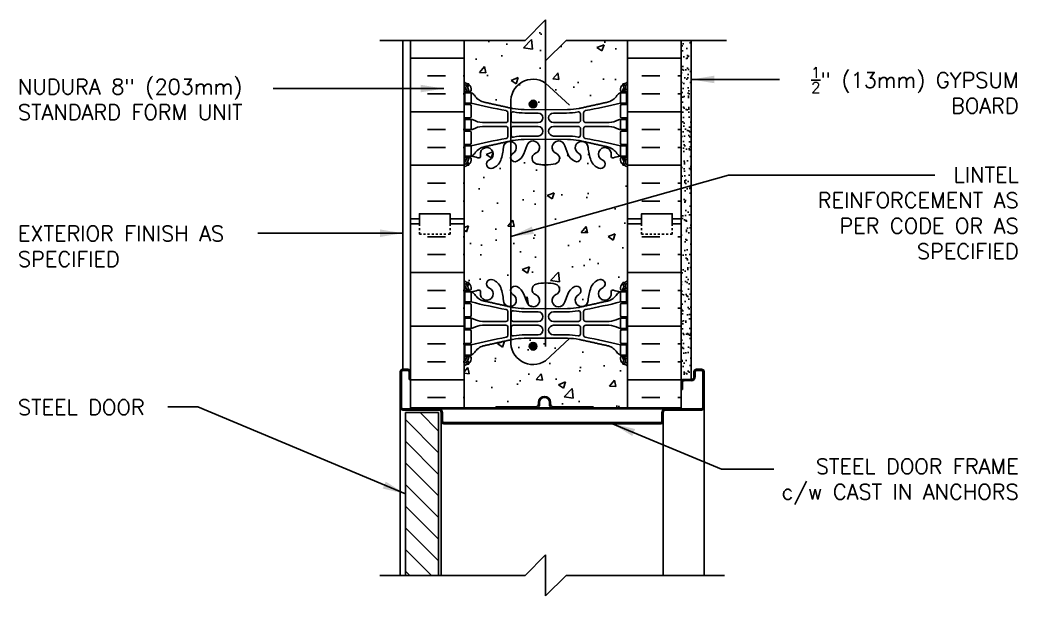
# Model space of a CAD drawing. Header units: inches. Extents: x 188.2 to 237.2, y 112.5 to 198.7.
# Drawn here: x 188.3 to 237.17, y 169.55 to 198.75 of the extents above; entities that cross this region are included whole.
import ezdxf

# ---------------------------------------------------------------- set-up
doc = ezdxf.new("R2010")
doc.units = ezdxf.units.IN
doc.header["$LTSCALE"] = 0.5
doc.header["$MEASUREMENT"] = 0
doc.linetypes.add('DASHED2', pattern=[0.375, 0.25, -0.125])
for name, color, linetype in [('HATCH', 12, 'Continuous'), ('line25', 2, 'Continuous'), ('LINE50', 5, 'Continuous'), ('LINE65', 3, 'Continuous'), ('LINE9', 9, 'Continuous'), ('TEXT', 4, 'Continuous'), ('Web_Edge', 9, 'Continuous')]:
    doc.layers.add(name, color=color, linetype=linetype)
doc.styles.add('DIM', font='romans.shx', dxfattribs={"width": 0.7})
doc.styles.add('ROMANS', font='romans.shx', dxfattribs={"height": 0.75})
doc.dimstyles.new('ext_12', dxfattribs={"dimscale": 12, "dimtxt": 0.09375, "dimasz": 0.09375, "dimexe": 0.09375, "dimexo": 0.0625, "dimgap": 0.0625, "dimtad": 1, "dimdec": 1, "dimzin": 3, "dimdsep": 46, "dimlunit": 4, "dimtxsty": 'DIM', "dimcen": 0.09, "dimdle": 0.09375, "dimclrt": 4, "dimadec": 0, "dimazin": 0, "dimtfac": 1, "dimtdec": 1, "dimtmove": 2, "dimatfit": 3, "dimfxl": 1, "dimfrac": 2, "dimtolj": 1, "dimtzin": 0, "dimarcsym": 0})

msp = doc.modelspace()

# ---------------------------------------------------------------- hatches: boundary and pattern name
at = {"layer": 'HATCH'}
h = msp.add_hatch(dxfattribs=at)
h.set_pattern_fill('AR-CONC', color=256, scale=0.5)
h.set_pattern_definition([(50, (0, 0), (3.5863, -0.31376), [0.375, -4.125]), (355, (0, 0), (-0.693757, 3.76096), [0.3, -3.3]), (100.4514, (0.299, -0.026), (2.892544, 3.4472), [0.3187, -3.50571]), (46.1842, (0, 1), (5.336207, -0.827596), [0.5625, -6.1875]), (96.6356, (0.4447, 0.931), (4.67331, 4.87059), [0.47805, -5.25857]), (351.1842, (0, 1), (4.67331, 4.87059), [0.45, -4.95]), (21, (0.5, 0.75), (2.984535, -2.013094), [0.375, -4.125]), (326, (0.5, 0.75), (1.216577, 3.62575), [0.3, -3.3]), (71.4514, (0.7487, 0.5822), (4.20111, 1.612656), [0.3187, -3.50571]), (37.5, (0, 0), (0.0607993, 1.664469), [0, -3.26, 0, -3.35, 0, -3.3125]), (7.5, (0, 0), (1.315348, 1.972059), [0, -1.91, 0, -3.185, 0, -1.2625]), (327.5, (-1.115, 0), (2.669112, -0.1127744), [0, -1.25, 0, -3.9, 0, -5.175]), (317.5, (-1.615, 0), (2.91593, 0.500525), [0, -1.625, 0, -2.59, 0, -3.675])])
edge = h.paths.add_edge_path()
edge.add_line((218.045, 197.746), (215.034, 197.746))
edge.add_line((215.034, 197.746), (214.034, 196.746))
edge.add_line((214.034, 196.746), (214.034, 198.746))
edge.add_line((214.034, 198.746), (213.034, 197.746))
edge.add_line((213.034, 197.746), (210.045, 197.746))
edge.add_line((210.045, 197.746), (210.045, 195.722))
edge.add_arc((210.391, 196.083), 0.5, 226.2109, 246.4218)
edge.add_line((210.191, 195.624), (210.281, 195.624))
edge.add_line((210.281, 195.624), (210.281, 195.583))
edge.add_arc((210.141, 195.375), 0.25, 0, 55.9442, ccw=False)
edge.add_line((210.391, 195.375), (210.391, 195.308))
edge.add_arc((210.329, 195.308), 0.0625, -90, 0, ccw=False)
edge.add_line((210.329, 195.245), (210.281, 195.245))
edge.add_line((210.281, 195.245), (210.281, 195.175))
edge.add_line((210.281, 195.175), (210.386, 195.175))
edge.add_arc((210.264, 194.833), 0.364, 32.0424, 70.3387, ccw=False)
edge.add_arc((211.187, 195.444), 0.743, 214.228, 253.8107)
edge.add_spline(control_points=[(210.979, 194.73), (212.417, 194.41)], knot_values=[0, 0, 1, 1], degree=1, periodic=0)
edge.add_arc((212.973, 197.341), 2.984, 259.2546, 270.0995)
edge.add_line((212.978, 194.357), (214.045, 194.341))
edge.add_line((214.045, 194.341), (215.112, 194.357))
edge.add_arc((215.117, 197.341), 2.984, 269.9005, 280.7454)
edge.add_spline(control_points=[(215.673, 194.41), (217.111, 194.73)], knot_values=[0, 0, 1, 1], degree=1, periodic=0)
edge.add_arc((216.903, 195.444), 0.743, 286.1893, 325.772)
edge.add_arc((217.826, 194.833), 0.364, 109.6613, 147.9576, ccw=False)
edge.add_line((217.704, 195.175), (217.809, 195.175))
edge.add_line((217.809, 195.175), (217.809, 195.245))
edge.add_line((217.809, 195.245), (217.762, 195.245))
edge.add_arc((217.762, 195.308), 0.0625, 180, 270, ccw=False)
edge.add_line((217.699, 195.308), (217.699, 195.375))
edge.add_arc((217.949, 195.375), 0.25, 124.0558, 180, ccw=False)
edge.add_line((217.809, 195.583), (217.809, 195.624))
edge.add_line((217.809, 195.624), (217.899, 195.624))
edge.add_arc((217.699, 196.083), 0.5, 293.5782, 313.7891)
edge.add_line((218.045, 195.722), (218.045, 197.746))
h.paths.add_polyline_path([(218.045, 191.529, 0.088416), (217.899, 191.627), (217.809, 191.627), (217.809, 191.668, -0.249069), (217.699, 191.875), (217.699, 191.943, -0.414214), (217.762, 192.005), (217.809, 192.005), (217.809, 192.075), (217.704, 192.075, 0.085348), (217.375, 192, -0.669601), (217.242, 192.12, 2.087231), (216.808, 191.895, -1), (216.645, 191.487, -0.21345), (216.253, 191.876, -0.068226), (216.117, 192.504, 1.753171), (215.666, 192.207, -0.940793), (215.462, 191.824, -0.173075), (215.116, 192.191), (214.974, 192.578, 1.612474), (214.542, 192.218, -0.734872), (214.519, 191.707, -0.068475), (214.045, 191.645, -0.068475), (213.571, 191.707, -0.734872), (213.548, 192.218, 1.612474), (213.116, 192.578), (212.974, 192.191, -0.173075), (212.628, 191.824, -0.940793), (212.424, 192.207, 1.753171), (211.973, 192.504, -0.068226), (211.838, 191.876, -0.21345), (211.445, 191.487, -1), (211.282, 191.895, 2.087231), (210.848, 192.12, -0.669601), (210.716, 192, 0.085348), (210.386, 192.075), (210.281, 192.075), (210.281, 192.005), (210.329, 192.005, -0.414214), (210.391, 191.943), (210.391, 191.875, -0.249069), (210.281, 191.668), (210.281, 191.627), (210.191, 191.627, 0.088416), (210.045, 191.529), (210.045, 188.756), (210.045, 185.983, 0.088416), (210.191, 185.885), (210.281, 185.885), (210.281, 185.844, -0.249069), (210.391, 185.637), (210.391, 185.569, -0.414214), (210.329, 185.507), (210.281, 185.507), (210.281, 185.437), (210.386, 185.437, 0.085348), (210.716, 185.512, -0.669601), (210.848, 185.392, 2.087231), (211.282, 185.617, -1), (211.445, 186.025, -0.21345), (211.838, 185.636, -0.068226), (211.973, 185.008, 1.753171), (212.424, 185.305, -0.940793), (212.628, 185.688, -0.173075), (212.974, 185.321), (213.116, 184.934, 1.612474), (213.548, 185.294, -0.734872), (213.571, 185.805, -0.068475), (214.045, 185.867, -0.068475), (214.519, 185.805, -0.734872), (214.542, 185.294, 1.612474), (214.974, 184.934), (215.116, 185.321, -0.173075), (215.462, 185.688, -0.940793), (215.666, 185.305, 1.753171), (216.117, 185.008, -0.068226), (216.253, 185.636, -0.21345), (216.645, 186.025, -1), (216.808, 185.617, 2.087231), (217.242, 185.392, -0.669601), (217.375, 185.512, 0.085348), (217.704, 185.437), (217.809, 185.437), (217.809, 185.507), (217.762, 185.507, -0.414214), (217.699, 185.569), (217.699, 185.637, -0.249069), (217.809, 185.844), (217.809, 185.885), (217.899, 185.885, 0.088416), (218.045, 185.983), (218.045, 188.756)])
edge = h.paths.add_edge_path()
edge.add_line((217.699, 182.137), (217.699, 182.204))
edge.add_arc((217.762, 182.204), 0.0625, 90, 180, ccw=False)
edge.add_line((217.762, 182.267), (217.809, 182.267))
edge.add_line((217.809, 182.267), (217.809, 182.337))
edge.add_line((217.809, 182.337), (217.704, 182.337))
edge.add_arc((217.826, 182.679), 0.364, 214.9775, 250.3387, ccw=False)
edge.add_arc((216.903, 182.068), 0.743, 32.7919, 73.8107)
edge.add_spline(control_points=[(217.111, 182.782), (215.673, 183.102)], knot_values=[0, 0, 1, 1], degree=1, periodic=0)
edge.add_arc((215.117, 180.171), 2.984, 79.2546, 90.0995)
edge.add_line((215.112, 183.155), (214.045, 183.17))
edge.add_line((214.045, 183.17), (212.978, 183.155))
edge.add_arc((212.973, 180.171), 2.984, 89.9005, 100.7454)
edge.add_spline(control_points=[(212.417, 183.102), (210.979, 182.782)], knot_values=[0, 0, 1, 1], degree=1, periodic=0)
edge.add_arc((211.187, 182.068), 0.743, 106.1893, 147.2081)
edge.add_arc((210.264, 182.679), 0.364, 289.6613, 325.0225, ccw=False)
edge.add_line((210.386, 182.337), (210.281, 182.337))
edge.add_line((210.281, 182.337), (210.281, 182.267))
edge.add_line((210.281, 182.267), (210.329, 182.267))
edge.add_arc((210.329, 182.204), 0.0625, 0, 90, ccw=False)
edge.add_line((210.391, 182.204), (210.391, 182.137))
edge.add_arc((210.141, 182.137), 0.25, 304.0558, 360, ccw=False)
edge.add_line((210.281, 181.929), (210.281, 181.888))
edge.add_line((210.281, 181.888), (210.191, 181.888))
edge.add_arc((210.391, 181.429), 0.5, 113.5782, 133.7891)
edge.add_line((210.045, 181.79), (210.045, 179.756))
edge.add_line((210.045, 179.756), (211.607, 179.756))
edge.add_line((211.607, 179.756), (211.607, 179.806))
edge.add_line((211.607, 179.806), (213.557, 179.806))
edge.add_arc((213.557, 179.931), 0.125, 270, 360)
edge.add_line((213.682, 179.931), (213.682, 180.006))
edge.add_arc((213.982, 180.006), 0.3, 0, 180, ccw=False)
edge.add_line((214.282, 180.006), (214.282, 179.931))
edge.add_arc((214.407, 179.931), 0.125, 180, 270)
edge.add_line((214.407, 179.806), (216.357, 179.806))
edge.add_line((216.357, 179.806), (216.357, 179.756))
edge.add_line((216.357, 179.756), (218.045, 179.756))
edge.add_line((218.045, 179.756), (218.045, 181.79))
edge.add_arc((217.699, 181.429), 0.5, 46.2109, 66.4218)
edge.add_line((217.899, 181.888), (217.809, 181.888))
edge.add_line((217.809, 181.888), (217.809, 181.929))
edge.add_arc((217.949, 182.137), 0.25, 180, 235.9442, ccw=False)
h.paths.add_polyline_path([(217.811, 159.168), (217.911, 159.168), (217.911, 159.198, -0.414214), (217.961, 159.248), (218.087, 159.248), (218.136, 159.398, -0.6), (218.236, 159.398), (218.321, 159.137), (218.321, 159.897), (210.321, 159.897), (210.321, 159.137), (210.406, 159.398, -0.6), (210.506, 159.398), (210.555, 159.248), (210.681, 159.248, -0.414214), (210.731, 159.198), (210.731, 159.168), (210.831, 159.168), (210.831, 157.566, -0.380397), (211.124, 157.271, 2.087231), (211.558, 157.496, -1), (211.721, 157.905, -0.21345), (212.114, 157.515, -0.068226), (212.249, 156.888, 1.753171), (212.7, 157.184, -0.940793), (212.904, 157.567, -0.173075), (213.25, 157.201), (213.392, 156.814, 1.612474), (213.824, 157.174, -0.734872), (213.847, 157.685, -0.068475), (214.321, 157.747, -0.068475), (214.795, 157.685, -0.734872), (214.818, 157.174, 1.612474), (215.25, 156.814), (215.392, 157.201, -0.173075), (215.738, 157.567, -0.940793), (215.942, 157.184, 1.753171), (216.393, 156.888, -0.068226), (216.528, 157.515, -0.21345), (216.921, 157.905, -1), (217.084, 157.496, 2.087231), (217.518, 157.271, -0.380392), (217.811, 157.566)])
h.paths.add_polyline_path([(210.321, 159.168), (210.321, 159.897), (209.633, 159.897), (209.633, 159.397), (208.321, 159.397), (208.321, 157.825), (209.821, 149.897), (210.321, 149.897)])
h.paths.add_polyline_path([(207.196, 159.897), (204.196, 159.897), (203.008, 159.897), (198.274, 159.741), (198.274, 158.137), (197.274, 157.137), (199.274, 157.137), (198.274, 156.137), (198.274, 153.738), (207.196, 154.031)])
h.paths.add_polyline_path([(220.321, 157.825), (220.321, 159.397), (219.008, 159.397), (219.008, 159.897), (218.946, 159.897), (218.321, 159.897), (218.321, 159.137), (218.321, 149.897), (218.821, 149.897)])
h.paths.add_polyline_path([(230.368, 158.897), (230.368, 159.897), (220.946, 159.897), (220.946, 155.896), (230.368, 155.897), (230.368, 156.897), (231.368, 157.897), (229.368, 157.897)])
h.paths.add_polyline_path([(214.245, 156.011, 0.225652), (213.87, 156.386), (211.206, 156.386, 0.225652), (210.831, 156.011), (210.831, 155.17, 0.225652), (211.206, 154.795), (213.87, 154.795, 0.225652), (214.245, 155.17)])
h.paths.add_polyline_path([(217.811, 155.17), (217.811, 156.011, 0.225652), (217.436, 156.386), (214.772, 156.386, 0.225652), (214.397, 156.011), (214.397, 155.17, 0.225652), (214.772, 154.795), (217.436, 154.795, 0.225652)])
h.paths.add_polyline_path([(217.811, 154.229, 0.225652), (217.436, 154.604), (214.772, 154.604, 0.225652), (214.397, 154.229), (214.397, 153.388, 0.225652), (214.772, 153.013), (217.436, 153.013, 0.225652), (217.811, 153.388)])
h.paths.add_polyline_path([(214.245, 154.229, 0.225652), (213.87, 154.604), (211.206, 154.604, 0.225652), (210.831, 154.229), (210.831, 153.388, 0.225652), (211.206, 153.013), (213.87, 153.013, 0.225652), (214.245, 153.388)])
h.paths.add_polyline_path([(217.811, 150.584), (217.691, 150.784), (217.691, 150.897), (217.691, 151.009), (217.811, 151.209), (217.811, 152.678, 0.268138), (217.65, 152.826), (210.992, 152.826, 0.268156), (210.831, 152.678), (210.831, 151.209), (210.951, 151.009), (210.951, 150.897), (210.951, 150.784), (210.831, 150.584), (210.831, 149.116, 0.268156), (210.992, 148.967), (217.65, 148.967, 0.268138), (217.811, 149.115)])
h.paths.add_polyline_path([(214.245, 148.405, 0.225652), (213.87, 148.78), (211.206, 148.78, 0.225652), (210.831, 148.405), (210.831, 147.564, 0.225652), (211.206, 147.189), (213.87, 147.189, 0.225652), (214.245, 147.564)])
h.paths.add_polyline_path([(214.245, 146.623, 0.225652), (213.87, 146.998), (211.206, 146.998, 0.225652), (210.831, 146.623), (210.831, 145.783, 0.225652), (211.206, 145.408), (213.87, 145.408, 0.225652), (214.245, 145.783)])
h.paths.add_polyline_path([(217.811, 146.623, 0.225652), (217.436, 146.998), (214.772, 146.998, 0.225652), (214.397, 146.623), (214.397, 145.783, 0.225652), (214.772, 145.408), (217.436, 145.408, 0.225652), (217.811, 145.783)])
h.paths.add_polyline_path([(217.811, 148.405, 0.225652), (217.436, 148.78), (214.772, 148.78, 0.225652), (214.397, 148.405), (214.397, 147.564, 0.225652), (214.772, 147.189), (217.436, 147.189, 0.225652), (217.811, 147.564)])
h.paths.add_polyline_path([(218.321, 142.656), (218.236, 142.395, -0.6), (218.136, 142.395), (218.087, 142.545), (217.961, 142.545, -0.414214), (217.911, 142.595), (217.911, 142.625), (217.811, 142.625), (217.811, 144.227, -0.380392), (217.518, 144.522, 2.087231), (217.084, 144.297, -1), (216.921, 143.889, -0.21345), (216.528, 144.278, -0.068226), (216.393, 144.906, 1.753171), (215.942, 144.609, -0.940793), (215.738, 144.226, -0.173075), (215.392, 144.592), (215.25, 144.979, 1.612474), (214.818, 144.62, -0.734872), (214.795, 144.109, -0.068475), (214.321, 144.047, -0.068475), (213.847, 144.109, -0.734872), (213.824, 144.62, 1.612474), (213.392, 144.979), (213.25, 144.592, -0.173075), (212.904, 144.226, -0.940793), (212.7, 144.609, 1.753171), (212.249, 144.906, -0.068226), (212.114, 144.278, -0.21345), (211.721, 143.889, -1), (211.558, 144.297, 2.087231), (211.124, 144.522, -0.380397), (210.831, 144.227), (210.831, 142.625), (210.731, 142.625), (210.731, 142.595, -0.414214), (210.681, 142.545), (210.555, 142.545), (210.506, 142.395, -0.6), (210.406, 142.395), (210.321, 142.656), (210.321, 142.625), (210.321, 141.897), (210.321, 139.123, 0.088416), (210.467, 139.026), (210.557, 139.026), (210.557, 138.984, -0.249069), (210.667, 138.777), (210.667, 138.71, -0.414214), (210.604, 138.647), (210.557, 138.647), (210.557, 138.577), (210.662, 138.577, 0.085348), (210.991, 138.653, -0.669601), (211.124, 138.532, 2.087231), (211.558, 138.757, -1), (211.721, 139.166, -0.21345), (212.114, 138.777, -0.068226), (212.249, 138.149, 1.753171), (212.7, 138.445, -0.940793), (212.904, 138.829, -0.173075), (213.25, 138.462), (213.392, 138.075, 1.612474), (213.824, 138.435, -0.734872), (213.847, 138.946, -0.068475), (214.321, 139.008, -0.068475), (214.795, 138.946, -0.734872), (214.818, 138.435, 1.612474), (215.25, 138.075), (215.392, 138.462, -0.173075), (215.738, 138.829, -0.940793), (215.942, 138.445, 1.753171), (216.393, 138.149, -0.068226), (216.528, 138.777, -0.21345), (216.921, 139.166, -1), (217.084, 138.757, 2.087231), (217.518, 138.532, -0.669601), (217.651, 138.653, 0.085348), (217.98, 138.577), (218.085, 138.577), (218.085, 138.647), (218.037, 138.647, -0.414214), (217.975, 138.71), (217.975, 138.777, -0.249069), (218.085, 138.984), (218.085, 139.026), (218.175, 139.026, 0.088416), (218.321, 139.123), (218.321, 141.897)])
edge = h.paths.add_edge_path()
edge.add_line((217.975, 135.277), (217.975, 135.345))
edge.add_arc((218.037, 135.345), 0.0625, 90, 180, ccw=False)
edge.add_line((218.037, 135.407), (218.085, 135.407))
edge.add_line((218.085, 135.407), (218.085, 135.477))
edge.add_line((218.085, 135.477), (217.98, 135.477))
edge.add_arc((218.102, 135.82), 0.364, 214.9775, 250.3387, ccw=False)
edge.add_arc((217.179, 135.209), 0.743, 32.7919, 73.8107)
edge.add_spline(control_points=[(217.387, 135.923), (215.949, 136.243)], knot_values=[0, 0, 1, 1], degree=1, periodic=0)
edge.add_arc((215.393, 133.311), 2.984, 79.2546, 90.0995)
edge.add_line((215.388, 136.295), (214.321, 136.311))
edge.add_line((214.321, 136.311), (213.254, 136.295))
edge.add_arc((213.249, 133.311), 2.984, 89.9005, 100.7454)
edge.add_spline(control_points=[(212.693, 136.243), (211.255, 135.923)], knot_values=[0, 0, 1, 1], degree=1, periodic=0)
edge.add_arc((211.463, 135.209), 0.743, 106.1893, 147.2081)
edge.add_arc((210.54, 135.82), 0.364, 289.6613, 325.0225, ccw=False)
edge.add_line((210.662, 135.477), (210.557, 135.477))
edge.add_line((210.557, 135.477), (210.557, 135.407))
edge.add_line((210.557, 135.407), (210.604, 135.407))
edge.add_arc((210.604, 135.345), 0.0625, 0, 90, ccw=False)
edge.add_line((210.667, 135.345), (210.667, 135.277))
edge.add_arc((210.417, 135.277), 0.25, 304.0558, 360, ccw=False)
edge.add_line((210.557, 135.07), (210.557, 135.028))
edge.add_line((210.557, 135.028), (210.467, 135.028))
edge.add_arc((210.667, 134.57), 0.5, 113.5782, 133.7891)
edge.add_line((210.321, 134.931), (210.321, 134.152))
edge.add_line((210.321, 134.152), (213.314, 134.152))
edge.add_line((213.314, 134.152), (214.314, 135.152))
edge.add_line((214.314, 135.152), (214.314, 133.152))
edge.add_line((214.314, 133.152), (215.314, 134.152))
edge.add_line((215.314, 134.152), (218.321, 134.152))
edge.add_line((218.321, 134.152), (218.321, 134.931))
edge.add_arc((217.975, 134.57), 0.5, 46.2109, 66.4218)
edge.add_line((218.175, 135.028), (218.085, 135.028))
edge.add_line((218.085, 135.028), (218.085, 135.07))
edge.add_arc((218.225, 135.277), 0.25, 180, 235.9442, ccw=False)
h = msp.add_hatch(dxfattribs=at)
h.set_pattern_fill('INSUL', color=256, scale=7, style=0)
h.paths.add_polyline_path([(210.045, 197.746), (207.42, 197.746), (207.42, 188.756), (207.858, 188.756), (207.858, 189.256), (209.358, 189.256), (209.358, 188.756), (210.045, 188.756)])
h.paths.add_polyline_path([(220.67, 197.746), (218.045, 197.746), (218.045, 188.756), (218.733, 188.756), (218.733, 189.256), (220.233, 189.256), (220.233, 188.756), (220.67, 188.756)])
h = msp.add_hatch(dxfattribs=at)
h.set_pattern_fill('AR-SAND', color=256, scale=0.25, style=0)
h.set_pattern_definition([(37.5, (88.13368, 2.11087), (-0.01574834, 0.48170594), [0, -0.38, 0, -0.425, 0, -0.40625]), (7.5, (88.1337, 2.1109), (0.4424442, 0.7055365), [0, -0.205, 0, -0.3425, 0, -0.13125]), (327.5, (87.8262, 2.11087), (0.7785355, 0.0014148), [0, -0.125, 0, -0.45, 0, -0.5875]), (317.5, (87.8262, 2.1109), (0.7515317, 0.2194189), [0, -0.0625, 0, -0.295, 0, -0.3375])])
h.paths.add_polyline_path([(221.17, 193.401), (220.67, 193.118), (220.67, 188.756), (220.67, 181.018, -0.414214), (220.795, 181.143), (221.17, 181.143)])
h.paths.add_polyline_path([(221.17, 194.011), (220.67, 194.011), (220.67, 193.118), (221.17, 193.401)])
h.paths.add_polyline_path([(221.17, 197.746), (220.67, 197.746), (220.67, 194.011), (221.17, 194.011)])
h = msp.add_hatch(dxfattribs=at)
h.set_pattern_fill('INSUL', color=256, scale=7, style=0)
h.paths.add_polyline_path([(210.045, 188.756), (209.358, 188.756), (209.358, 188.256), (207.858, 188.256), (207.858, 188.756), (207.42, 188.756), (207.42, 179.756), (210.045, 179.756)])
h.paths.add_polyline_path([(220.67, 188.756), (220.233, 188.756), (220.233, 188.256), (218.733, 188.256), (218.733, 188.756), (218.045, 188.756), (218.045, 179.756), (220.468, 179.756), (220.67, 179.756)])
h = msp.add_hatch(dxfattribs=at)
h.set_pattern_fill('ANSI31', color=256, scale=6, style=0)
h.set_pattern_definition([(135, (329.08446, 2.1109), (0.53033, 0.53033), [])])
h.paths.add_polyline_path([(208.797, 171.545), (207.172, 171.545), (207.172, 179.518), (208.797, 179.518)])
at = {"layer": 'LINE65'}
for points in [[(213.609, 194.626, 1), (213.234, 194.626, 1)], [(213.609, 182.766, 1), (213.234, 182.766, 1)]]:
    msp.add_hatch(color=256, dxfattribs=at).paths.add_polyline_path(points)

# ---------------------------------------------------------------- linework, layer by layer
at = {"layer": 'HATCH'}
for p, q in [((208.133, 197.746), (209.008, 197.746)), ((209.883, 197.746), (210.045, 197.746)), ((218.207, 197.746), (218.045, 197.746)), ((219.957, 197.746), (219.082, 197.746)), ((206.92, 179.768), (206.92, 171.545)), ((221.795, 179.768), (221.795, 171.545)), ((219.795, 179.099), (219.795, 171.545))]:
    msp.add_line(p, q, dxfattribs=at)
at = {"layer": 'line25'}
for p, q in [((210.045, 197.746), (210.045, 188.756)), ((218.045, 188.756), (218.045, 197.746)), ((210.045, 188.756), (210.045, 179.756)), ((218.045, 179.756), (218.045, 188.756)), ((207.172, 171.545), (207.172, 179.518)), ((207.172, 179.518), (208.797, 179.518)), ((207.42, 179.756), (210.045, 179.756)), ((208.797, 179.518), (208.797, 171.545)), ((218.045, 179.756), (220.67, 179.756))]:
    msp.add_line(p, q, dxfattribs=at)
at = {"layer": 'line25', "color": 12}
msp.add_line((208.92, 179.099), (208.92, 171.545), dxfattribs=at)
at = {"layer": 'LINE50'}
for p, q in [((207.42, 188.756), (207.42, 197.746)), ((220.67, 188.756), (220.67, 197.746)), ((207.42, 179.756), (207.42, 188.756)), ((220.67, 179.756), (220.67, 188.756))]:
    msp.add_line(p, q, dxfattribs=at)
for points in [[(207.42, 188.756), (207.858, 188.756), (207.858, 189.256), (209.358, 189.256), (209.358, 188.756), (210.045, 188.756)], [(210.045, 188.756), (209.358, 188.756), (209.358, 189.256), (207.858, 189.256), (207.858, 188.756), (207.42, 188.756)], [(220.67, 188.756), (220.233, 188.756), (220.233, 189.256), (218.733, 189.256), (218.733, 188.756), (218.045, 188.756)], [(218.045, 188.756), (218.733, 188.756), (218.733, 189.256), (220.233, 189.256), (220.233, 188.756), (220.67, 188.756)]]:
    msp.add_lwpolyline(points, dxfattribs=at)
at = {"layer": 'LINE65'}
msp.add_line((214.034, 197.746), (214.034, 182.756), dxfattribs=at)
msp.add_lwpolyline([(215.208, 183.142), (214.028, 182.057, -0.623194), (212.329, 183.047), (212.329, 194.668, -0.623194), (214.028, 195.658), (215.208, 194.574)], format="xyb", dxfattribs=at)
for centre in [(213.421, 194.626), (213.421, 182.766)]:
    msp.add_circle(centre, 0.188, dxfattribs=at)
at = {"layer": 'LINE9'}
for p, q in [((213.034, 197.746), (214.034, 198.746)), ((214.034, 198.746), (214.034, 196.746)), ((205.92, 197.746), (213.034, 197.746)), ((207.045, 197.746), (207.045, 181.643)), ((214.034, 196.746), (215.034, 197.746)), ((222.884, 197.746), (215.034, 197.746)), ((221.17, 181.143), (221.17, 197.746)), ((206.922, 181.518), (206.922, 179.768)), ((206.984, 179.768), (206.984, 181.518)), ((207.297, 181.643), (207.047, 181.643)), ((207.047, 181.581), (207.297, 181.581)), ((207.359, 181.518), (207.359, 181.143)), ((207.422, 181.143), (207.422, 181.518)), ((221.297, 181.518), (221.297, 181.268)), ((221.359, 181.268), (221.359, 181.518)), ((221.672, 181.643), (221.422, 181.643)), ((221.422, 181.581), (221.672, 181.581)), ((221.734, 181.518), (221.734, 179.768)), ((221.797, 179.768), (221.797, 181.518)), ((207.359, 181.143), (207.422, 181.143)), ((207.422, 181.203), (207.422, 181.143)), ((220.672, 181.018), (220.672, 180.643)), ((220.734, 180.643), (220.734, 181.018)), ((221.172, 181.143), (220.797, 181.143)), ((220.797, 181.081), (221.172, 181.081)), ((220.672, 180.643), (220.734, 180.643)), ((208.797, 179.706), (207.047, 179.706)), ((207.047, 179.643), (208.797, 179.643)), ((208.922, 179.518), (208.922, 179.099)), ((208.984, 179.099), (208.984, 179.518)), ((219.734, 179.518), (219.734, 179.099)), ((219.797, 179.099), (219.797, 179.518)), ((221.672, 179.706), (219.922, 179.706)), ((219.922, 179.643), (221.672, 179.643)), ((219.672, 179.037), (209.047, 179.037)), ((209.047, 178.974), (219.672, 178.974)), ((213.034, 171.545), (214.034, 172.545)), ((214.034, 172.545), (214.034, 170.545)), ((205.92, 171.545), (213.034, 171.545)), ((214.034, 170.545), (215.034, 171.545)), ((222.795, 171.545), (215.034, 171.545))]:
    msp.add_line(p, q, dxfattribs=at)
at = {"layer": 'LINE9', "linetype": 'DASHED2', "ltscale": 0.15}
for points in [[(207.858, 188.756), (207.858, 188.756), (207.858, 188.256), (209.358, 188.256), (209.358, 188.756), (209.358, 188.756)], [(220.233, 188.756), (220.233, 188.756), (220.233, 188.256), (218.733, 188.256), (218.733, 188.756), (218.733, 188.756)]]:
    msp.add_lwpolyline(points, dxfattribs=at)
at = {"layer": 'LINE9'}
msp.add_lwpolyline([(211.607, 179.756), (213.607, 179.756, 0.414214), (213.732, 179.881), (213.732, 180.006, -1), (214.232, 180.006), (214.232, 179.881, 0.414214), (214.357, 179.756), (216.357, 179.756), (216.357, 179.806), (214.407, 179.806, -0.414214), (214.282, 179.931), (214.282, 180.006, 1), (213.682, 180.006), (213.682, 179.931, -0.414214), (213.557, 179.806), (211.607, 179.806)], format="xyb", close=True, dxfattribs=at)
msp.add_lwpolyline([(220.469, 179.706), (220.468, 179.756), (207.496, 179.756), (207.496, 179.706)], close=True, dxfattribs=at)
for centre, radius, start, end in [((207.047, 181.518), 0.125, 90, 180), ((207.047, 181.518), 0.0625, 90, 180), ((207.297, 181.518), 0.125, 0, 90), ((207.297, 181.518), 0.0625, 0, 90), ((221.422, 181.518), 0.125, 90, 180), ((221.422, 181.518), 0.0625, 90, 180), ((221.672, 181.518), 0.125, 0, 90), ((221.672, 181.518), 0.0625, 0, 90), ((220.797, 181.018), 0.125, 90, 180), ((220.797, 181.018), 0.0625, 90, 180), ((221.172, 181.268), 0.125, 270, 0), ((221.172, 181.268), 0.188, 270, 0), ((207.047, 179.768), 0.125, 180, 270), ((207.047, 179.768), 0.0625, 180, 270), ((208.797, 179.518), 0.188, 0, 90), ((208.797, 179.518), 0.125, 0, 90), ((219.922, 179.518), 0.188, 90, 180), ((219.922, 179.518), 0.125, 90, 180), ((221.672, 179.768), 0.125, 270, 0), ((221.672, 179.768), 0.0625, 270, 0), ((209.047, 179.099), 0.125, 180, 270), ((209.047, 179.099), 0.0625, 180, 270), ((219.672, 179.099), 0.125, 270, 0), ((219.672, 179.099), 0.0625, 270, 0)]:
    msp.add_arc(centre, radius, start, end, dxfattribs=at)
at = {"layer": 'Web_Edge'}
for p, q in [((210.191, 195.624), (210.281, 195.624)), ((210.281, 195.624), (210.281, 195.583)), ((217.899, 195.624), (217.809, 195.624)), ((217.809, 195.624), (217.809, 195.583)), ((210.045, 195.345), (210.123, 195.345)), ((210.045, 195.245), (210.329, 195.245)), ((210.191, 195.245), (210.191, 195.175)), ((210.281, 195.245), (210.281, 195.175)), ((210.391, 195.375), (210.391, 195.308)), ((217.699, 195.375), (217.699, 195.308)), ((218.045, 195.245), (217.762, 195.245)), ((217.809, 195.245), (217.809, 195.175)), ((217.899, 195.245), (217.899, 195.175)), ((218.045, 195.345), (217.967, 195.345)), ((210.045, 194.605), (210.329, 194.605)), ((210.191, 194.675), (210.191, 194.605)), ((210.281, 194.675), (210.281, 194.605)), ((210.391, 194.543), (210.391, 194.008)), ((217.699, 194.543), (217.699, 194.008)), ((218.045, 194.605), (217.762, 194.605)), ((217.809, 194.675), (217.809, 194.605)), ((217.899, 194.675), (217.899, 194.605)), ((212.193, 194.205), (212.193, 193.821)), ((212.346, 194.143), (212.346, 193.821)), ((212.978, 194.357), (214.045, 194.341)), ((213.026, 194.189), (213.673, 194.189)), ((215.112, 194.357), (214.045, 194.341)), ((215.064, 194.189), (214.417, 194.189)), ((215.745, 194.143), (215.745, 193.821)), ((215.897, 194.205), (215.897, 193.821)), ((210.045, 193.945), (210.329, 193.945)), ((210.191, 193.945), (210.191, 193.875)), ((210.281, 193.945), (210.281, 193.875)), ((210.939, 193.72), (212.093, 193.721)), ((210.939, 193.531), (212.093, 193.53)), ((212.446, 193.721), (213.673, 193.721)), ((212.446, 193.53), (213.673, 193.53)), ((215.645, 193.721), (214.417, 193.721)), ((215.645, 193.53), (214.417, 193.53)), ((217.151, 193.72), (215.997, 193.721)), ((217.151, 193.531), (215.997, 193.53)), ((218.045, 193.945), (217.762, 193.945)), ((217.809, 193.945), (217.809, 193.875)), ((217.899, 193.945), (217.899, 193.875)), ((210.045, 193.305), (210.329, 193.305)), ((210.191, 193.305), (210.191, 193.375)), ((210.281, 193.305), (210.281, 193.375)), ((210.391, 192.708), (210.391, 193.243)), ((212.193, 193.045), (212.193, 193.43)), ((212.346, 193.107), (212.346, 193.43)), ((213.026, 193.061), (213.673, 193.061)), ((215.064, 193.061), (214.417, 193.061)), ((215.745, 193.107), (215.745, 193.43)), ((215.897, 193.045), (215.897, 193.43)), ((217.699, 192.708), (217.699, 193.243)), ((218.045, 193.305), (217.762, 193.305)), ((217.809, 193.305), (217.809, 193.375)), ((217.899, 193.305), (217.899, 193.375)), ((210.045, 192.645), (210.329, 192.645)), ((210.191, 192.575), (210.191, 192.645)), ((210.281, 192.575), (210.281, 192.645)), ((213.116, 192.578), (212.974, 192.191)), ((212.978, 192.894), (214.045, 192.909)), ((215.112, 192.894), (214.045, 192.909)), ((214.974, 192.578), (215.116, 192.191)), ((218.045, 192.645), (217.762, 192.645)), ((217.809, 192.575), (217.809, 192.645)), ((217.899, 192.575), (217.899, 192.645)), ((210.191, 192.005), (210.191, 192.075)), ((210.281, 192.005), (210.281, 192.075)), ((217.809, 192.005), (217.809, 192.075)), ((217.899, 192.005), (217.899, 192.075)), ((210.045, 192.005), (210.329, 192.005)), ((210.045, 191.905), (210.123, 191.905)), ((210.191, 191.627), (210.281, 191.627)), ((210.281, 191.627), (210.281, 191.668)), ((210.391, 191.875), (210.391, 191.943)), ((217.699, 191.875), (217.699, 191.943)), ((218.045, 192.005), (217.762, 192.005)), ((217.809, 191.627), (217.809, 191.668)), ((217.899, 191.627), (217.809, 191.627)), ((218.045, 191.905), (217.967, 191.905)), ((210.191, 185.885), (210.281, 185.885)), ((210.281, 185.885), (210.281, 185.844)), ((217.899, 185.885), (217.809, 185.885)), ((217.809, 185.885), (217.809, 185.844)), ((210.045, 185.607), (210.123, 185.607)), ((210.045, 185.507), (210.329, 185.507)), ((210.191, 185.507), (210.191, 185.437)), ((210.281, 185.507), (210.281, 185.437)), ((210.391, 185.637), (210.391, 185.569)), ((213.116, 184.934), (212.974, 185.321)), ((214.974, 184.934), (215.116, 185.321)), ((217.699, 185.637), (217.699, 185.569)), ((218.045, 185.507), (217.762, 185.507)), ((217.809, 185.507), (217.809, 185.437)), ((217.899, 185.507), (217.899, 185.437)), ((218.045, 185.607), (217.967, 185.607)), ((210.045, 184.867), (210.329, 184.867)), ((210.191, 184.937), (210.191, 184.867)), ((210.281, 184.937), (210.281, 184.867)), ((210.391, 184.804), (210.391, 184.269)), ((217.699, 184.804), (217.699, 184.269)), ((218.045, 184.867), (217.762, 184.867)), ((217.809, 184.937), (217.809, 184.867)), ((217.899, 184.937), (217.899, 184.867)), ((212.193, 184.467), (212.193, 184.082)), ((212.346, 184.405), (212.346, 184.082)), ((212.978, 184.618), (214.045, 184.603)), ((213.026, 184.451), (213.673, 184.451)), ((215.112, 184.618), (214.045, 184.603)), ((215.064, 184.451), (214.417, 184.451)), ((215.745, 184.405), (215.745, 184.082)), ((215.897, 184.467), (215.897, 184.082)), ((210.045, 184.207), (210.329, 184.207)), ((210.191, 184.207), (210.191, 184.137)), ((210.281, 184.207), (210.281, 184.137)), ((210.939, 183.981), (212.093, 183.982)), ((210.939, 183.792), (212.093, 183.791)), ((212.446, 183.982), (213.673, 183.982)), ((212.446, 183.791), (213.673, 183.791)), ((215.645, 183.982), (214.417, 183.982)), ((215.645, 183.791), (214.417, 183.791)), ((217.151, 183.981), (215.997, 183.982)), ((217.151, 183.792), (215.997, 183.791)), ((218.045, 184.207), (217.762, 184.207)), ((217.809, 184.207), (217.809, 184.137)), ((217.899, 184.207), (217.899, 184.137)), ((210.045, 183.567), (210.329, 183.567)), ((210.191, 183.567), (210.191, 183.637)), ((210.281, 183.567), (210.281, 183.637)), ((210.391, 182.969), (210.391, 183.504)), ((212.193, 183.306), (212.193, 183.691)), ((212.346, 183.369), (212.346, 183.691)), ((213.026, 183.323), (213.673, 183.323)), ((215.064, 183.323), (214.417, 183.323)), ((215.745, 183.369), (215.745, 183.691)), ((215.897, 183.306), (215.897, 183.691)), ((217.699, 182.969), (217.699, 183.504)), ((218.045, 183.567), (217.762, 183.567)), ((217.809, 183.567), (217.809, 183.637)), ((217.899, 183.567), (217.899, 183.637)), ((210.045, 182.907), (210.329, 182.907)), ((210.191, 182.837), (210.191, 182.907)), ((210.281, 182.837), (210.281, 182.907)), ((212.978, 183.155), (214.045, 183.17)), ((215.112, 183.155), (214.045, 183.17)), ((218.045, 182.907), (217.762, 182.907)), ((217.809, 182.837), (217.809, 182.907)), ((217.899, 182.837), (217.899, 182.907)), ((210.191, 182.267), (210.191, 182.337)), ((210.281, 182.267), (210.281, 182.337)), ((217.809, 182.267), (217.809, 182.337)), ((217.899, 182.267), (217.899, 182.337)), ((210.045, 182.267), (210.329, 182.267)), ((210.045, 182.167), (210.123, 182.167)), ((210.191, 181.888), (210.281, 181.888)), ((210.281, 181.888), (210.281, 181.929)), ((210.391, 182.137), (210.391, 182.204)), ((217.699, 182.137), (217.699, 182.204)), ((218.045, 182.267), (217.762, 182.267)), ((217.809, 181.888), (217.809, 181.929)), ((217.899, 181.888), (217.809, 181.888)), ((218.045, 182.167), (217.967, 182.167))]:
    msp.add_line(p, q, dxfattribs=at)
for points in [[(210.086, 194.675), (210.386, 194.675), (210.386, 195.175), (210.086, 195.175)], [(218.004, 194.675), (217.704, 194.675), (217.704, 195.175), (218.004, 195.175)], [(210.086, 192.575), (210.386, 192.575), (210.386, 192.075), (210.086, 192.075)], [(218.004, 192.575), (217.704, 192.575), (217.704, 192.075), (218.004, 192.075)], [(210.086, 184.937), (210.386, 184.937), (210.386, 185.437), (210.086, 185.437)], [(218.004, 184.937), (217.704, 184.937), (217.704, 185.437), (218.004, 185.437)], [(210.086, 182.837), (210.386, 182.837), (210.386, 182.337), (210.086, 182.337)], [(218.004, 182.837), (217.704, 182.837), (217.704, 182.337), (218.004, 182.337)]]:
    msp.add_lwpolyline(points, close=True, dxfattribs=at)
for points in [[(210.386, 193.625), (210.386, 193.875), (210.086, 193.875), (210.086, 193.625)], [(210.386, 193.625), (210.386, 193.375), (210.086, 193.375), (210.086, 193.625)], [(217.704, 193.625), (217.704, 193.875), (218.004, 193.875), (218.004, 193.625)], [(217.704, 193.625), (217.704, 193.375), (218.004, 193.375), (218.004, 193.625)], [(210.386, 183.887), (210.386, 184.137), (210.086, 184.137), (210.086, 183.887)], [(210.386, 183.887), (210.386, 183.637), (210.086, 183.637), (210.086, 183.887)], [(217.704, 183.887), (217.704, 184.137), (218.004, 184.137), (218.004, 183.887)], [(217.704, 183.887), (217.704, 183.637), (218.004, 183.637), (218.004, 183.887)]]:
    msp.add_lwpolyline(points, dxfattribs=at)
for centre, radius, start, end in [((210.391, 196.083), 0.5, 226.2109, 250.5288), ((210.391, 196.083), 0.6, 234.7832, 245.0748), ((210.385, 195.43), 0.25, 140.1145, 222.4609), ((210.129, 195.52), 0.021, 343.464, 63.9957), ((210.227, 195.561), 0.045, 321.448, 139.1879), ((210.141, 195.375), 0.25, 0, 70.5288), ((210.385, 195.43), 0.16, 140.0001, 222.4609), ((217.949, 195.375), 0.25, 109.4712, 180), ((217.863, 195.561), 0.045, 40.8121, 218.552), ((217.705, 195.43), 0.16, 317.5391, 39.9999), ((217.699, 196.083), 0.5, 289.4712, 313.7891), ((217.705, 195.43), 0.25, 317.5391, 39.8855), ((217.961, 195.52), 0.021, 116.0043, 196.536), ((217.699, 196.083), 0.6, 294.9252, 305.2168), ((210.123, 195.365), 0.0196, 269.4032, 15.4901), ((210.234, 195.292), 0.045, 222.4609, 42.4609), ((210.329, 195.308), 0.0625, 270, 0), ((210.264, 194.833), 0.364, 34.9775, 70.3387), ((211.187, 195.444), 0.743, 212.7919, 253.8107), ((216.903, 195.444), 0.743, 286.1893, 327.2081), ((217.826, 194.833), 0.364, 109.6613, 145.0225), ((217.762, 195.308), 0.0625, 180, 270), ((217.857, 195.292), 0.045, 137.5391, 317.5391), ((217.967, 195.365), 0.0196, 164.5099, 270.5968), ((210.329, 194.543), 0.0625, 0, 90), ((217.195, 222.096), 28.253, 256.0552, 259.6343), ((210.895, 222.096), 28.253, 280.3657, 283.9448), ((217.762, 194.543), 0.0625, 90, 180), ((210.329, 194.008), 0.0625, 270, 0), ((212.093, 194.205), 0.1, 360, 79.6343), ((212.446, 194.143), 0.1, 79.2546, 180), ((212.973, 197.341), 2.984, 259.2546, 270.0995), ((213.021, 197.173), 2.984, 259.2546, 270.0995), ((213.673, 193.955), 0.234, 270, 90), ((214.417, 193.955), 0.234, 90, 270), ((215.07, 197.173), 2.984, 269.9005, 280.7454), ((215.117, 197.341), 2.984, 269.9005, 280.7454), ((215.645, 194.143), 0.1, 0, 100.7454), ((215.997, 194.205), 0.1, 100.3657, 180), ((217.762, 194.008), 0.0625, 180, 270), ((210.382, 193.657), 0.219, 60.4937, 88.92), ((211.024, 194.877), 1.16, 242.5844, 265.8032), ((211.024, 192.374), 1.16, 94.1968, 117.4156), ((212.093, 193.821), 0.1, 270.0388, 360), ((212.093, 193.43), 0.1, 0, 89.9612), ((212.446, 193.821), 0.1, 180, 270), ((212.446, 193.43), 0.1, 90, 180), ((213.673, 193.296), 0.234, 270, 90), ((214.417, 193.296), 0.234, 90, 270), ((215.645, 193.821), 0.1, 270, 0), ((215.645, 193.43), 0.1, 0, 90), ((215.997, 193.821), 0.1, 180, 269.9612), ((215.997, 193.43), 0.1, 90.0388, 180), ((217.066, 194.877), 1.16, 274.1968, 297.4156), ((217.066, 192.374), 1.16, 62.5844, 85.8032), ((217.708, 193.657), 0.219, 91.08, 119.5063), ((210.329, 193.243), 0.0625, 0, 90), ((210.382, 193.594), 0.219, 271.08, 299.5063), ((212.093, 193.045), 0.1, 280.3657, 0), ((212.446, 193.107), 0.1, 180, 280.7454), ((213.021, 190.078), 2.984, 89.9005, 100.7454), ((215.07, 190.078), 2.984, 79.2546, 90.0995), ((215.645, 193.107), 0.1, 259.2546, 0), ((215.997, 193.045), 0.1, 180, 259.6343), ((217.708, 193.594), 0.219, 240.4937, 268.92), ((217.762, 193.243), 0.0625, 90, 180), ((210.329, 192.708), 0.0625, 270, 0), ((217.195, 165.155), 28.253, 100.3657, 103.9448), ((212.286, 192.489), 0.314, 296.0652, 177.2643), ((212.973, 189.91), 2.984, 89.9005, 100.7454), ((213.421, 192.505), 0.314, 293.8084, 166.5854), ((214.669, 192.505), 0.314, 13.4146, 246.1916), ((215.117, 189.91), 2.984, 79.2546, 90.0995), ((215.804, 192.489), 0.314, 2.7357, 243.9348), ((210.895, 165.155), 28.253, 76.0552, 79.6343), ((217.762, 192.708), 0.0625, 180, 270), ((210.264, 192.418), 0.364, 289.6613, 325.0225), ((210.331, 191.08), 0.997, 66.8533, 86.8462), ((211.187, 191.807), 0.743, 106.1893, 147.2081), ((210.757, 192.087), 0.0968, 249.5669, 19.8449), ((211.155, 192.182), 0.314, 293.8084, 191.4114), ((209.615, 192.685), 2.365, 339.9985, 355.6105), ((212.538, 192.022), 0.217, 121.463, 294.4736), ((212.287, 192.492), 0.75, 297.0295, 336.3062), ((213.639, 191.966), 0.268, 109.9662, 255.2108), ((214.451, 191.966), 0.268, 284.7892, 70.0338), ((215.803, 192.492), 0.75, 203.6938, 242.9705), ((215.552, 192.022), 0.217, 245.5264, 58.537), ((218.475, 192.685), 2.365, 184.3895, 200.0015), ((216.935, 192.182), 0.314, 348.5886, 246.1916), ((216.903, 191.807), 0.743, 32.7919, 73.8107), ((217.333, 192.087), 0.0968, 160.1551, 290.4331), ((217.759, 191.08), 0.997, 93.1538, 113.1467), ((217.826, 192.418), 0.364, 214.9775, 250.3387), ((210.391, 191.168), 0.6, 114.9252, 125.2168), ((210.391, 191.168), 0.5, 109.4712, 133.7891), ((210.123, 191.886), 0.0196, 344.5099, 90.5968), ((210.385, 191.821), 0.25, 137.5391, 219.8855), ((210.129, 191.731), 0.021, 296.0043, 16.536), ((210.227, 191.69), 0.045, 220.8121, 38.552), ((210.234, 191.959), 0.045, 317.5391, 137.5391), ((210.141, 191.875), 0.25, 289.4712, 360), ((210.385, 191.821), 0.16, 137.5391, 219.9999), ((210.329, 191.943), 0.0625, 360, 90), ((211.364, 191.691), 0.22, 111.8037, 291.8037), ((211.206, 192.12), 0.677, 290.6803, 338.8761), ((214.034, 193.399), 1.754, 254.7082, 270.3771), ((214.057, 193.399), 1.754, 269.6229, 285.2918), ((216.884, 192.12), 0.677, 201.1239, 249.3197), ((216.726, 191.691), 0.22, 248.1963, 68.1963), ((217.762, 191.943), 0.0625, 90, 180), ((217.949, 191.875), 0.25, 180, 250.5288), ((217.857, 191.959), 0.045, 42.4609, 222.4609), ((217.863, 191.69), 0.045, 141.448, 319.1879), ((217.705, 191.821), 0.16, 320.0001, 42.4609), ((217.699, 191.168), 0.5, 46.2109, 70.5288), ((217.705, 191.821), 0.25, 320.1145, 42.4609), ((217.961, 191.731), 0.021, 163.464, 243.9957), ((217.967, 191.886), 0.0196, 89.4032, 195.4901), ((217.699, 191.168), 0.6, 54.7832, 65.0748), ((210.391, 186.344), 0.5, 226.2109, 250.5288), ((210.391, 186.344), 0.6, 234.7832, 245.0748), ((210.385, 185.691), 0.25, 140.1145, 222.4609), ((210.129, 185.781), 0.021, 343.464, 63.9957), ((210.227, 185.822), 0.045, 321.448, 139.1879), ((210.141, 185.637), 0.25, 0, 70.5288), ((210.385, 185.691), 0.16, 140.0001, 222.4609), ((211.364, 185.821), 0.22, 68.1963, 248.1963), ((211.206, 185.392), 0.677, 21.1239, 69.3197), ((212.538, 185.49), 0.217, 65.5264, 238.537), ((213.639, 185.546), 0.268, 104.7892, 250.0338), ((214.034, 184.113), 1.754, 89.6229, 105.2918), ((214.057, 184.113), 1.754, 74.7082, 90.3771), ((214.451, 185.546), 0.268, 289.9662, 75.2108), ((215.552, 185.49), 0.217, 301.463, 114.4736), ((216.884, 185.392), 0.677, 110.6803, 158.8761), ((216.726, 185.821), 0.22, 291.8037, 111.8037), ((217.949, 185.637), 0.25, 109.4712, 180), ((217.863, 185.822), 0.045, 40.8121, 218.552), ((217.705, 185.691), 0.16, 317.5391, 39.9999), ((217.699, 186.344), 0.5, 289.4712, 313.7891), ((217.705, 185.691), 0.25, 317.5391, 39.8855), ((217.961, 185.781), 0.021, 116.0043, 196.536), ((217.699, 186.344), 0.6, 294.9252, 305.2168), ((210.123, 185.626), 0.0196, 269.4032, 15.4901), ((210.234, 185.553), 0.045, 222.4609, 42.4609), ((210.329, 185.569), 0.0625, 270, 0), ((210.331, 186.432), 0.997, 273.1538, 293.1467), ((210.264, 185.094), 0.364, 34.9775, 70.3387), ((211.187, 185.705), 0.743, 212.7919, 253.8107), ((210.757, 185.425), 0.0968, 340.1551, 110.4331), ((211.155, 185.33), 0.314, 168.5886, 66.1916), ((209.615, 184.827), 2.365, 4.3895, 20.0015), ((212.286, 185.023), 0.314, 182.7357, 63.9348), ((212.287, 185.02), 0.75, 23.6938, 62.9705), ((213.421, 185.007), 0.314, 193.4146, 66.1916), ((214.669, 185.007), 0.314, 113.8084, 346.5854), ((215.803, 185.02), 0.75, 117.0295, 156.3062), ((215.804, 185.023), 0.314, 116.0652, 357.2643), ((218.475, 184.827), 2.365, 159.9985, 175.6105), ((216.935, 185.33), 0.314, 113.8084, 11.4114), ((216.903, 185.705), 0.743, 286.1893, 327.2081), ((217.333, 185.425), 0.0968, 69.5669, 199.8449), ((217.759, 186.432), 0.997, 246.8533, 266.8462), ((217.826, 185.094), 0.364, 109.6613, 145.0225), ((217.762, 185.569), 0.0625, 180, 270), ((217.857, 185.553), 0.045, 137.5391, 317.5391), ((217.967, 185.626), 0.0196, 164.5099, 270.5968), ((210.329, 184.804), 0.0625, 0, 90), ((217.195, 212.357), 28.253, 256.0552, 259.6343), ((210.895, 212.357), 28.253, 280.3657, 283.9448), ((217.762, 184.804), 0.0625, 90, 180), ((210.329, 184.269), 0.0625, 270, 0), ((212.093, 184.467), 0.1, 360, 79.6343), ((212.446, 184.405), 0.1, 79.2546, 180), ((212.973, 187.602), 2.984, 259.2546, 270.0995), ((213.021, 187.434), 2.984, 259.2546, 270.0995), ((213.673, 184.216), 0.234, 270, 90), ((214.417, 184.216), 0.234, 90, 270), ((215.07, 187.434), 2.984, 269.9005, 280.7454), ((215.117, 187.602), 2.984, 269.9005, 280.7454), ((215.645, 184.405), 0.1, 0, 100.7454), ((215.997, 184.467), 0.1, 100.3657, 180), ((217.762, 184.269), 0.0625, 180, 270), ((210.382, 183.918), 0.219, 60.4937, 88.92), ((211.024, 185.138), 1.16, 242.5844, 265.8032), ((211.024, 182.635), 1.16, 94.1968, 117.4156), ((212.093, 184.082), 0.1, 270.0388, 360), ((212.093, 183.691), 0.1, 0, 89.9612), ((212.446, 184.082), 0.1, 180, 270), ((212.446, 183.691), 0.1, 90, 180), ((213.673, 183.557), 0.234, 270, 90), ((214.417, 183.557), 0.234, 90, 270), ((215.645, 184.082), 0.1, 270, 0), ((215.645, 183.691), 0.1, 0, 90), ((215.997, 184.082), 0.1, 180, 269.9612), ((215.997, 183.691), 0.1, 90.0388, 180), ((217.066, 185.138), 1.16, 274.1968, 297.4156), ((217.066, 182.635), 1.16, 62.5844, 85.8032), ((217.708, 183.918), 0.219, 91.08, 119.5063), ((210.329, 183.504), 0.0625, 0, 90), ((210.382, 183.855), 0.219, 271.08, 299.5063), ((212.093, 183.306), 0.1, 280.3657, 0), ((212.446, 183.369), 0.1, 180, 280.7454), ((213.021, 180.339), 2.984, 89.9005, 100.7454), ((215.07, 180.339), 2.984, 79.2546, 90.0995), ((215.645, 183.369), 0.1, 259.2546, 0), ((215.997, 183.306), 0.1, 180, 259.6343), ((217.708, 183.855), 0.219, 240.4937, 268.92), ((217.762, 183.504), 0.0625, 90, 180), ((210.329, 182.969), 0.0625, 270, 0), ((217.195, 155.416), 28.253, 100.3657, 103.9448), ((211.187, 182.068), 0.743, 106.1893, 147.2081), ((212.973, 180.171), 2.984, 89.9005, 100.7454), ((215.117, 180.171), 2.984, 79.2546, 90.0995), ((210.895, 155.416), 28.253, 76.0552, 79.6343), ((216.903, 182.068), 0.743, 32.7919, 73.8107), ((217.762, 182.969), 0.0625, 180, 270), ((210.264, 182.679), 0.364, 289.6613, 325.0225), ((217.826, 182.679), 0.364, 214.9775, 250.3387), ((210.391, 181.429), 0.6, 114.9252, 125.2168), ((210.391, 181.429), 0.5, 109.4712, 133.7891), ((210.123, 182.147), 0.0196, 344.5099, 90.5968), ((210.385, 182.082), 0.25, 137.5391, 219.8855), ((210.129, 181.992), 0.021, 296.0043, 16.536), ((210.227, 181.951), 0.045, 220.8121, 38.552), ((210.234, 182.22), 0.045, 317.5391, 137.5391), ((210.141, 182.137), 0.25, 289.4712, 360), ((210.385, 182.082), 0.16, 137.5391, 219.9999), ((210.329, 182.204), 0.0625, 360, 90), ((217.762, 182.204), 0.0625, 90, 180), ((217.949, 182.137), 0.25, 180, 250.5288), ((217.857, 182.22), 0.045, 42.4609, 222.4609), ((217.863, 181.951), 0.045, 141.448, 319.1879), ((217.705, 182.082), 0.16, 320.0001, 42.4609), ((217.699, 181.429), 0.5, 46.2109, 70.5288), ((217.705, 182.082), 0.25, 320.1145, 42.4609), ((217.961, 181.992), 0.021, 163.464, 243.9957), ((217.967, 182.147), 0.0196, 89.4032, 195.4901), ((217.699, 181.429), 0.6, 54.7832, 65.0748)]:
    msp.add_arc(centre, radius, start, end, dxfattribs=at)
for points in [[(210.979, 194.73), (212.417, 194.41)], [(217.111, 194.73), (215.673, 194.41)], [(210.979, 192.521), (212.417, 192.841)], [(217.111, 192.521), (215.673, 192.841)], [(210.979, 184.991), (212.417, 184.671)], [(217.111, 184.991), (215.673, 184.671)], [(210.979, 182.782), (212.417, 183.102)], [(217.111, 182.782), (215.673, 183.102)]]:
    msp.add_open_spline(points, degree=1, dxfattribs=at)

# ---------------------------------------------------------------- texts
at = {"layer": 'TEXT', "char_height": 0.75, "style": 'ROMANS'}
for s, insert, width, attachment_point in [('NUDURA 8" (203mm) STANDARD FORM UNIT', (188.203, 194.852), 16.08776, 4), ('\\A1;{\\H0.7x;\\S1/2;}" (13mm) GYPSUM BOARD', (237.198, 196.431), 12.40385, 3), ('LINTEL REINFORCEMENT AS PER CODE OR AS SPECIFIED', (237.198, 191.541), 12.20083, 3), ('EXTERIOR FINISH AS SPECIFIED', (188.203, 187.661), 12.54928, 4), ('STEEL DOOR', (188.203, 179.775), 12.54928, 4), ('STEEL DOOR FRAME\\Pc/w CAST IN ANCHORS', (237.198, 177.26), 12.20083, 3)]:
    msp.add_mtext(s, dxfattribs=dict(at, insert=insert, width=width, attachment_point=attachment_point))

# ---------------------------------------------------------------- leaders
at = {"layer": 'TEXT'}
msp.add_leader([(221.17, 195.832), (224.394, 195.832), (225.484, 195.832)], dimstyle='ext_12', dxfattribs=at)
for points, override in [([(209.045, 195.386), (202.025, 195.386), (200.696, 195.386)], {"dimtad": 0}), ([(212.329, 188.141), (222.997, 191.151), (233.089, 191.151)], {"dimgap": 0.0625, "dimtad": 0}), ([(207.045, 188.303), (201.421, 188.303), (199.953, 188.303)], {"dimtad": 0}), ([(207.172, 175.532), (197.002, 179.805), (195.535, 179.805)], {"dimtad": 0}), ([(217.311, 178.974), (222.651, 176.754), (225.203, 176.754)], {"dimgap": 0.0625, "dimtad": 0})]:
    msp.add_leader(points, dimstyle='ext_12', override=override, dxfattribs=at)

doc.saveas('drawing.dxf')
